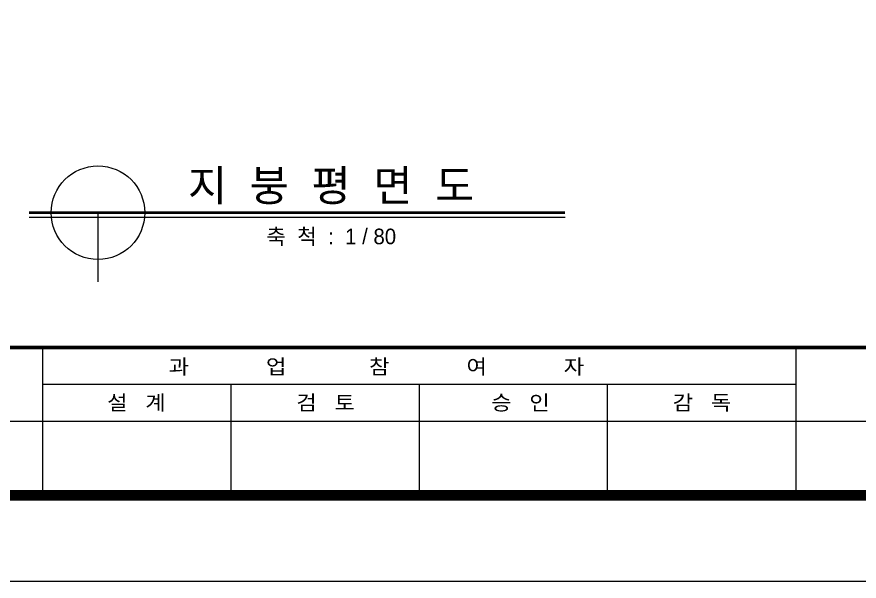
# Model space of a CAD drawing. Extents: x 383128 to 416768, y -129942 to -106182.
# Drawn here: x 397432 to 406077, y -129942 to -124153 of the extents above; entities that cross this region are included whole.
import ezdxf

# ---------------------------------------------------------------- set-up
doc = ezdxf.new("R2010")
doc.units = 0
doc.header["$LTSCALE"] = 50
doc.header["$MEASUREMENT"] = 0
for name, color, linetype in [('COR', 4, 'CONTINUOUS'), ('DIM', 7, 'CONTINUOUS'), ('HAT', 5, 'CONTINUOUS'), ('TEX', 7, 'CONTINUOUS'), ('TEXT', 7, 'CONTINUOUS'), ('WAL', 3, 'CONTINUOUS')]:
    doc.layers.add(name, color=color, linetype=linetype)
doc.styles.add('HY울릉도M', font='HYWULM_0.TTF')
doc.styles.add('title', font='HYWULB_0.TTF', dxfattribs={"width": 0.6})
doc.styles.add('현창', font='HYWULM_0.TTF')

# ---------------------------------------------------------------- blocks, each defined once
blk = doc.blocks.new('20')
at = {"layer": 'COR', "linetype": 'Continuous'}
for p, q in [((262847, -53606), (262847, -57398)), ((282175, -53606), (282175, -57398)), ((282175, -54554), (262847, -54554)), ((308324, -55502), (230424, -55502)), ((308324, -55502), (230424, -55502))]:
    blk.add_line(p, q, dxfattribs=at)
at = {"layer": 'COR'}
for p, q in [((267679, -54554), (267679, -57398)), ((272511, -54554), (272511, -57398)), ((277343, -57398), (277343, -54554))]:
    blk.add_line(p, q, dxfattribs=at)
at = {"layer": 'COR', "linetype": 'Continuous', "const_width": 270}
blk.add_lwpolyline([(230424, -2398), (230424, -57398), (308324, -57398), (308324, -2398)], close=True, dxfattribs=at)
at = {"layer": 'COR', "linetype": 'Continuous', "const_width": 94.8}
blk.add_lwpolyline([(308324, -53606), (230424, -53606)], dxfattribs=at)
at = {"layer": 'HAT'}
blk.add_line((226424, -59598), (310524, -59598), dxfattribs=at)
at = {"layer": 'WAL', "linetype": 'Continuous', "style": 'HY울릉도M', "width": 1.1}
for s, height, p in [('과             업              참             여             자', 379.48, (266081, -54287)), ('설   계', 379.5, (264501, -55211)), ('검   토', 379.5, (269356, -55211)), ('승   인', 379.5, (274355, -55211)), ('감   독', 379.5, (279013, -55211))]:
    blk.add_text(s, height=height, dxfattribs=at).set_placement(p)

msp = doc.modelspace()

# ---------------------------------------------------------------- linework, layer by layer
at = {"layer": 'DIM'}
for p, q in [((397559.20048, -126208.42497), (403060.8295, -126208.42497)), ((398264.38697, -126162.71069), (398264.38697, -126871.28212))]:
    msp.add_line(p, q, dxfattribs=at)
msp.add_circle((398264.38697, -126162.71069), 480, dxfattribs=at)
at = {"layer": 'TEX', "const_width": 27.42857}
msp.add_lwpolyline([(397557.7203, -126162.71069), (403058.117, -126162.71069)], dxfattribs=at)

# ---------------------------------------------------------------- block references
at = {"layer": 'WAL', "xscale": 0.4000000000232831, "yscale": 0.4000000000232831, "zscale": 0.4000000000000001}
msp.add_blockref('20', (292558.11896, -106102.54601), dxfattribs=at)

# ---------------------------------------------------------------- texts
at = {"layer": 'TEX', "style": 'title'}
msp.add_text('  지  붕  평  면  도', height=320, dxfattribs=at).set_placement((398955.25412, -126043.1917))
at = {"layer": 'TEXT', "style": '현창'}
msp.add_text('축  척  :  1 / 80', height=160, dxfattribs=at).set_placement((399992.59094, -126485.89057))

doc.saveas('drawing.dxf')
